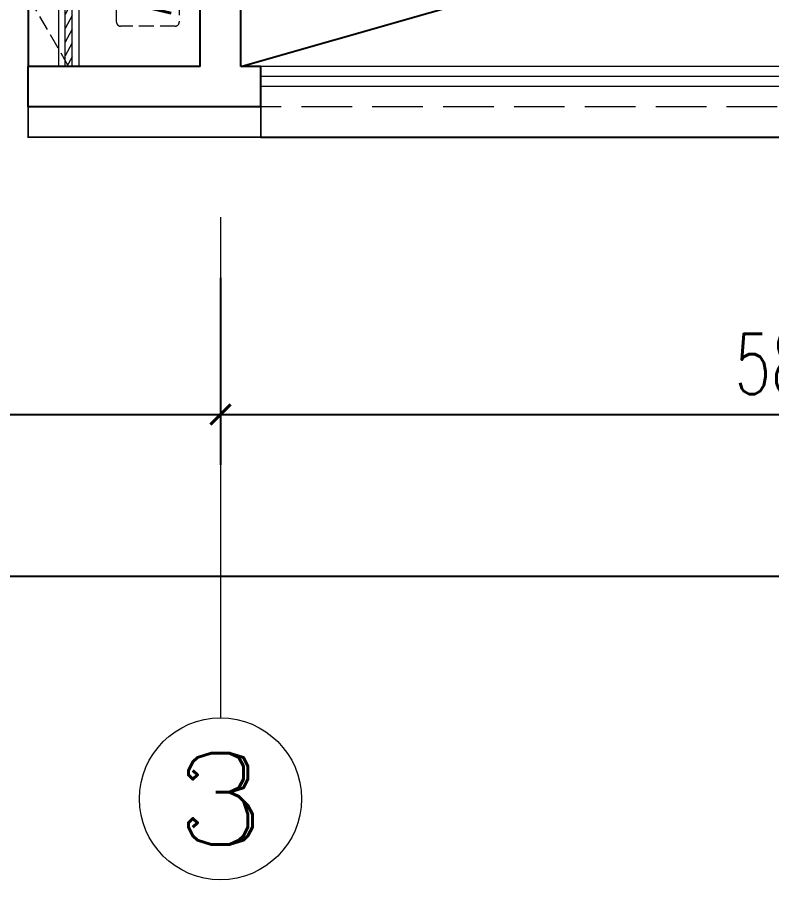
# Model space of a CAD drawing. Extents: x 3753737 to 4713801, y -857380 to 24339.
# Drawn here: x 4211610 to 4215336, y -713243 to -708980 of the extents above; entities that cross this region are included whole.
import ezdxf
from ezdxf.enums import TextEntityAlignment as Align

# ---------------------------------------------------------------- set-up
doc = ezdxf.new("R2010")
doc.units = 0
doc.header["$LTSCALE"] = 1000
doc.header["$MEASUREMENT"] = 0
doc.linetypes.add('DASH', pattern=[0.35, 0.25, -0.1])
doc.layers.get('0').update_dxf_attribs({"linetype": 'CONTINUOUS'})
doc.layers.get('Defpoints').update_dxf_attribs({"linetype": 'CONTINUOUS'})
for name, color, linetype in [('!!电气', 1, 'CONTINUOUS'), ('WALL', 252, 'CONTINUOUS'), ('看线', 185, 'CONTINUOUS')]:
    doc.layers.add(name, color=color, linetype=linetype)
for name, color, linetype, lineweight in [('AXIS', 114, 'CONTINUOUS', 20), ('AXIS_TEXT', 7, 'CONTINUOUS', 20), ('WINDOW', 146, 'CONTINUOUS', 20), ('平面-栏杆', 56, 'CONTINUOUS', 15), ('平面-看线', 252, 'CONTINUOUS', 15), ('平面-空调预留孔', 252, 'CONTINUOUS', 15)]:
    doc.layers.add(name, color=color, linetype=linetype, lineweight=lineweight)
doc.styles.add('_TCH_AXIS', font='COMPLEX', dxfattribs={"bigfont": 'GBCBIG'})
doc.styles.add('_TCH_DIM', font='SIMPLEX', dxfattribs={"bigfont": 'GBCBIG'})
doc.styles.add('_TCH_DIM_T3', font='SIMPLEX.shx', dxfattribs={"width": 0.705882, "bigfont": 'GBCBIG.shx'})
doc.styles.add('COMPLEX', font='COMPLEX')
doc.dimstyles.new('_TCH_ARCH&&100', dxfattribs={"dimtxt": 297.5, "dimasz": 100, "dimexe": 250, "dimexo": 300, "dimgap": 100, "dimtad": 1, "dimdec": 0, "dimzin": 0, "dimdsep": 46, "dimtxsty": '_TCH_DIM_T3', "dimblk": 'ARCHTICK', "dimcen": 0.09, "dimclrt": 7, "dimazin": 2, "dimtfac": 1, "dimtdec": 0, "dimtix": 1, "dimtmove": 2, "dimatfit": 3, "dimfxl": 1, "dimtolj": 1, "dimtzin": 0, "dimarcsym": 0})

# ---------------------------------------------------------------- blocks, each defined once
blk = doc.blocks.new('fergve')
at = {"layer": '平面-空调预留孔', "color": 8, "linetype": 'DASH', "ltscale": 0.3}
for p, q in [((119062.7, 54987.6), (119062.7, 54977.6)), ((119072.7, 54967.6), (119425.6, 54967.6)), ((119435.6, 54977.6), (119435.6, 54987.6))]:
    blk.add_line(p, q, dxfattribs=at)
blk.add_lwpolyline([(119715.9, 54987.6), (118975.9, 54987.6, -0.414214), (118955.9, 55007.6), (118955.9, 55277.6, -0.414214), (118975.9, 55297.6), (119715.9, 55297.6, -0.414214), (119735.9, 55277.6), (119735.9, 55007.6, -0.414214)], format="xyb", close=True, dxfattribs=at)
for points in [[(119666.7, 55326.8), (119246.8, 55326.8), (119246.8, 55311.6), (119666.7, 55311.6)], [(119645.5, 55239.2), (119330, 55239.2), (119330, 55210.2), (119645.5, 55210.2)], [(119645.5, 55173.4), (119330, 55173.4), (119330, 55144.4), (119645.5, 55144.4)], [(119645.5, 55107.6), (119330, 55107.6), (119330, 55078.6), (119645.5, 55078.6)]]:
    blk.add_lwpolyline(points, close=True, dxfattribs=at)
for centre, start, end in [((119072.7, 54977.6), 180, 270), ((119425.6, 54977.6), 270, 0)]:
    blk.add_arc(centre, 10, start, end, dxfattribs=at)
at = {"layer": '平面-空调预留孔', "color": 8, "linetype": 'DASH', "ltscale": 0.3, "style": '_TCH_DIM', "width": 0.705882}
blk.add_text('A.CX2', height=146.88, dxfattribs=at).set_placement((119015.3, 55027.3))
blk = doc.blocks.new('GDGDRGDGDRGDR')
at = {"layer": '平面-空调预留孔', "rotation": 90}
blk.add_blockref('fergve', (478900.7, 322375.3), dxfattribs=at)
blk = doc.blocks.new('_ArchTick')
at = {"color": 0, "linetype": 'ByBlock', "const_width": 0.15}
blk.add_lwpolyline([(-0.5, -0.5), (0.5, 0.5)], dxfattribs=at)
blk = doc.blocks.new('*D458')
at = {"layer": 'AXIS', "color": 0, "lineweight": -2, "transparency": 16777216}
for p, q in [((-100, -944.9), (-100, -2669.9)), ((50100, -944.9), (50100, -2669.9)), ((-100, -2419.9), (50100, -2419.9))]:
    blk.add_line(p, q, dxfattribs=at)
at = {"layer": 'Defpoints', "color": 0, "transparency": 16777216}
for p in [(-100, -644.9), (50100, -644.9), (50100, -2419.9)]:
    blk.add_point(p, dxfattribs=at)
at = {"layer": 'AXIS', "color": 0, "lineweight": -2, "transparency": 16777216, "xscale": 100, "yscale": 100, "zscale": 100, "rotation": 180}
blk.add_blockref('_ArchTick', (-100, -2419.9), dxfattribs=at)
at = {"layer": 'AXIS', "color": 0, "lineweight": -2, "transparency": 16777216, "xscale": 100, "yscale": 100, "zscale": 100}
blk.add_blockref('_ArchTick', (50100, -2419.9), dxfattribs=at)
at = {"layer": 'AXIS', "color": 7, "transparency": 16777216, "insert": (25000, -2171.1), "char_height": 297.5, "attachment_point": 5, "style": '_TCH_DIM_T3'}
blk.add_mtext('\\A1;50200', dxfattribs=at)
blk = doc.blocks.new('*D460')
at = {"layer": 'AXIS', "color": 0, "lineweight": -2, "transparency": 16777216}
for p, q in [((0, -944.9), (0, -1869.9)), ((3500, -944.9), (3500, -1869.9)), ((0, -1619.9), (3500, -1619.9))]:
    blk.add_line(p, q, dxfattribs=at)
at = {"layer": 'Defpoints', "color": 0, "transparency": 16777216}
for p in [(0, -644.9), (3500, -644.9), (3500, -1619.9)]:
    blk.add_point(p, dxfattribs=at)
at = {"layer": 'AXIS', "color": 0, "lineweight": -2, "transparency": 16777216, "xscale": 100, "yscale": 100, "zscale": 100, "rotation": 180}
blk.add_blockref('_ArchTick', (0, -1619.9), dxfattribs=at)
at = {"layer": 'AXIS', "color": 0, "lineweight": -2, "transparency": 16777216, "xscale": 100, "yscale": 100, "zscale": 100}
blk.add_blockref('_ArchTick', (3500, -1619.9), dxfattribs=at)
at = {"layer": 'AXIS', "color": 7, "transparency": 16777216, "insert": (1750, -1371.1), "char_height": 297.5, "attachment_point": 5, "style": '_TCH_DIM_T3'}
blk.add_mtext('\\A1;3500', dxfattribs=at)
blk = doc.blocks.new('*D461')
at = {"layer": 'AXIS', "color": 0, "lineweight": -2, "transparency": 16777216}
for p, q in [((3500, -944.9), (3500, -1869.9)), ((9300, -944.9), (9300, -1869.9)), ((3500, -1619.9), (9300, -1619.9))]:
    blk.add_line(p, q, dxfattribs=at)
at = {"layer": 'Defpoints', "color": 0, "transparency": 16777216}
for p in [(3500, -644.9), (9300, -644.9), (9300, -1619.9)]:
    blk.add_point(p, dxfattribs=at)
at = {"layer": 'AXIS', "color": 0, "lineweight": -2, "transparency": 16777216, "xscale": 100, "yscale": 100, "zscale": 100, "rotation": 180}
blk.add_blockref('_ArchTick', (3500, -1619.9), dxfattribs=at)
at = {"layer": 'AXIS', "color": 0, "lineweight": -2, "transparency": 16777216, "xscale": 100, "yscale": 100, "zscale": 100}
blk.add_blockref('_ArchTick', (9300, -1619.9), dxfattribs=at)
at = {"layer": 'AXIS', "color": 7, "transparency": 16777216, "insert": (6400, -1371.1), "char_height": 297.5, "attachment_point": 5, "style": '_TCH_DIM_T3'}
blk.add_mtext('\\A1;5800', dxfattribs=at)
blk = doc.blocks.new('_AXISO')
blk.add_circle((0, 0), 0.5)
at = {"layer": 'AXIS_TEXT', "style": 'COMPLEX', "width": 1.041667}
blk.add_attdef('A', text='', height=0.56, dxfattribs=at).set_placement((-0.25, -0.28), (0.25, -0.28), align=Align.FIT)
blk = doc.blocks.new('$WINLIB2D$00000039')
at = {"color": 0}
for points in [[(-0.5, 0.5), (-0.5, -0.5)], [(0.5, 0.5), (-0.5, 0.5)], [(0.5, -0.5), (0.5, 0.5)], [(-0.5, 0.1667), (0.5, 0.1667)], [(-0.3839, -0.1667), (-0.448, 0.1667)], [(-0.3159, -0.1667), (-0.38, 0.1667)], [(-0.2479, -0.1667), (-0.312, 0.1667)], [(-0.1799, -0.1667), (-0.244, 0.1667)], [(-0.1119, -0.1667), (-0.176, 0.1667)], [(-0.0439, -0.1667), (-0.108, 0.1667)], [(0.0241, -0.1667), (-0.04, 0.1667)], [(0.0921, -0.1667), (0.028, 0.1667)], [(0.16, -0.1667), (0.0959, 0.1667)], [(0.228, -0.1667), (0.1639, 0.1667)], [(0.296, -0.1667), (0.2319, 0.1667)], [(0.364, -0.1667), (0.2999, 0.1667)], [(0.432, -0.1667), (0.3679, 0.1667)], [(0.5, -0.1667), (0.4359, 0.1667)], [(-0.4519, -0.1667), (-0.5, 0.0836)], [(-0.5, -0.1667), (0.5, -0.1667)], [(0.5, -0.5), (-0.5, -0.5)]]:
    blk.add_lwpolyline(points, dxfattribs=at)
blk = doc.blocks.new('A$C1C403CBE')
at = {"color": 252, "const_width": 8}
blk.add_lwpolyline([(2550, -100), (2550, -250), (3700, -250), (3700, -100)], dxfattribs=at)
at = {"layer": 'AXIS'}
blk.add_line((3500, -644.9), (3500, -3119.9), dxfattribs=at)
at = {"layer": 'WALL', "color": 252}
for p, q in [((3400, 100), (3400, 1700)), ((3600, 100), (3600, 1700)), ((3400, 100), (2550, 100)), ((2550, -100), (2550, 100)), ((3700, 100), (3600, 100)), ((3700, -100), (3700, 100)), ((3500, -100), (2550, -100)), ((3700, -100), (3500, -100))]:
    blk.add_line(p, q, dxfattribs=at)
at = {"layer": 'WINDOW', "color": 252, "linetype": 'DASH', "ltscale": 0.3}
blk.add_lwpolyline([(2750, 100), (2250, 966, -0.131652), (2750, 1100)], format="xyb", dxfattribs=at)
at = {"layer": '平面-栏杆', "color": 252}
for points in [[(8350, 50), (3700, 50)], [(8350, 0), (3700, 0)]]:
    blk.add_lwpolyline(points, dxfattribs=at)
at = {"layer": '平面-看线', "color": 252}
blk.add_lwpolyline([(8350, 100), (3700, 100)], dxfattribs=at)
at = {"layer": '平面-看线', "color": 252, "linetype": 'DASH'}
blk.add_lwpolyline([(8350, -100), (3700, -100)], dxfattribs=at)
at = {"layer": '看线', "color": 252, "ltscale": 0.5}
for points in [[(500, 1100), (500, 950), (2550, 950), (2550, 100)], [(3700, -250), (8350, -250)]]:
    blk.add_lwpolyline(points, dxfattribs=at)
at = {"color": 252}
blk.add_blockref('GDGDRGDGDRGDR', (-420616.6, -441032.1), dxfattribs=at)
at = {"layer": 'AXIS'}
ref = blk.add_blockref('_AXISO', (3500, -3519.9), dxfattribs=dict(at, xscale=800, yscale=800, zscale=800))
ref.add_attrib('A', '3', dxfattribs={"layer": 'AXIS_TEXT', "height": 452.5, "style": '_TCH_AXIS', "width": 1.5}).set_placement((3273.7, -3746.1), (3726.3, -3746.1), align=Align.FIT)
at = {"layer": 'WINDOW', "color": 252, "xscale": -1000, "yscale": -100, "zscale": -1000, "rotation": 270}
blk.add_blockref('$WINLIB2D$00000039', (2750, 600), dxfattribs=at)
at = {"layer": 'AXIS'}
for p1, p2, distance, text, picture, middle in [((-100, -644.9), (50100, -644.9), -1775, '50200', '*D458', (25000, -2171.1)), ((0, -644.9), (3500, -644.9), -975, '3500', '*D460', (1750, -1371.1)), ((3500, -644.9), (9300, -644.9), -975, '5800', '*D461', (6400, -1371.1))]:
    dim = blk.add_aligned_dim(p1=p1, p2=p2, distance=distance, text=text, dimstyle='_TCH_ARCH&&100', dxfattribs=at)
    dim.commit()
    dim.dimension.update_dxf_attribs({"geometry": picture, "text_midpoint": middle})

msp = doc.modelspace()

# ---------------------------------------------------------------- linework, layer by layer
at = {"layer": '!!电气'}
msp.add_lwpolyline([(4212713.4, -709222.9), (4218313.4, -707622.9)], dxfattribs=at)

# ---------------------------------------------------------------- block references
msp.add_blockref('A$C1C403CBE', (4209113.4, -709322.9), dxfattribs=at)

doc.saveas('drawing.dxf')
